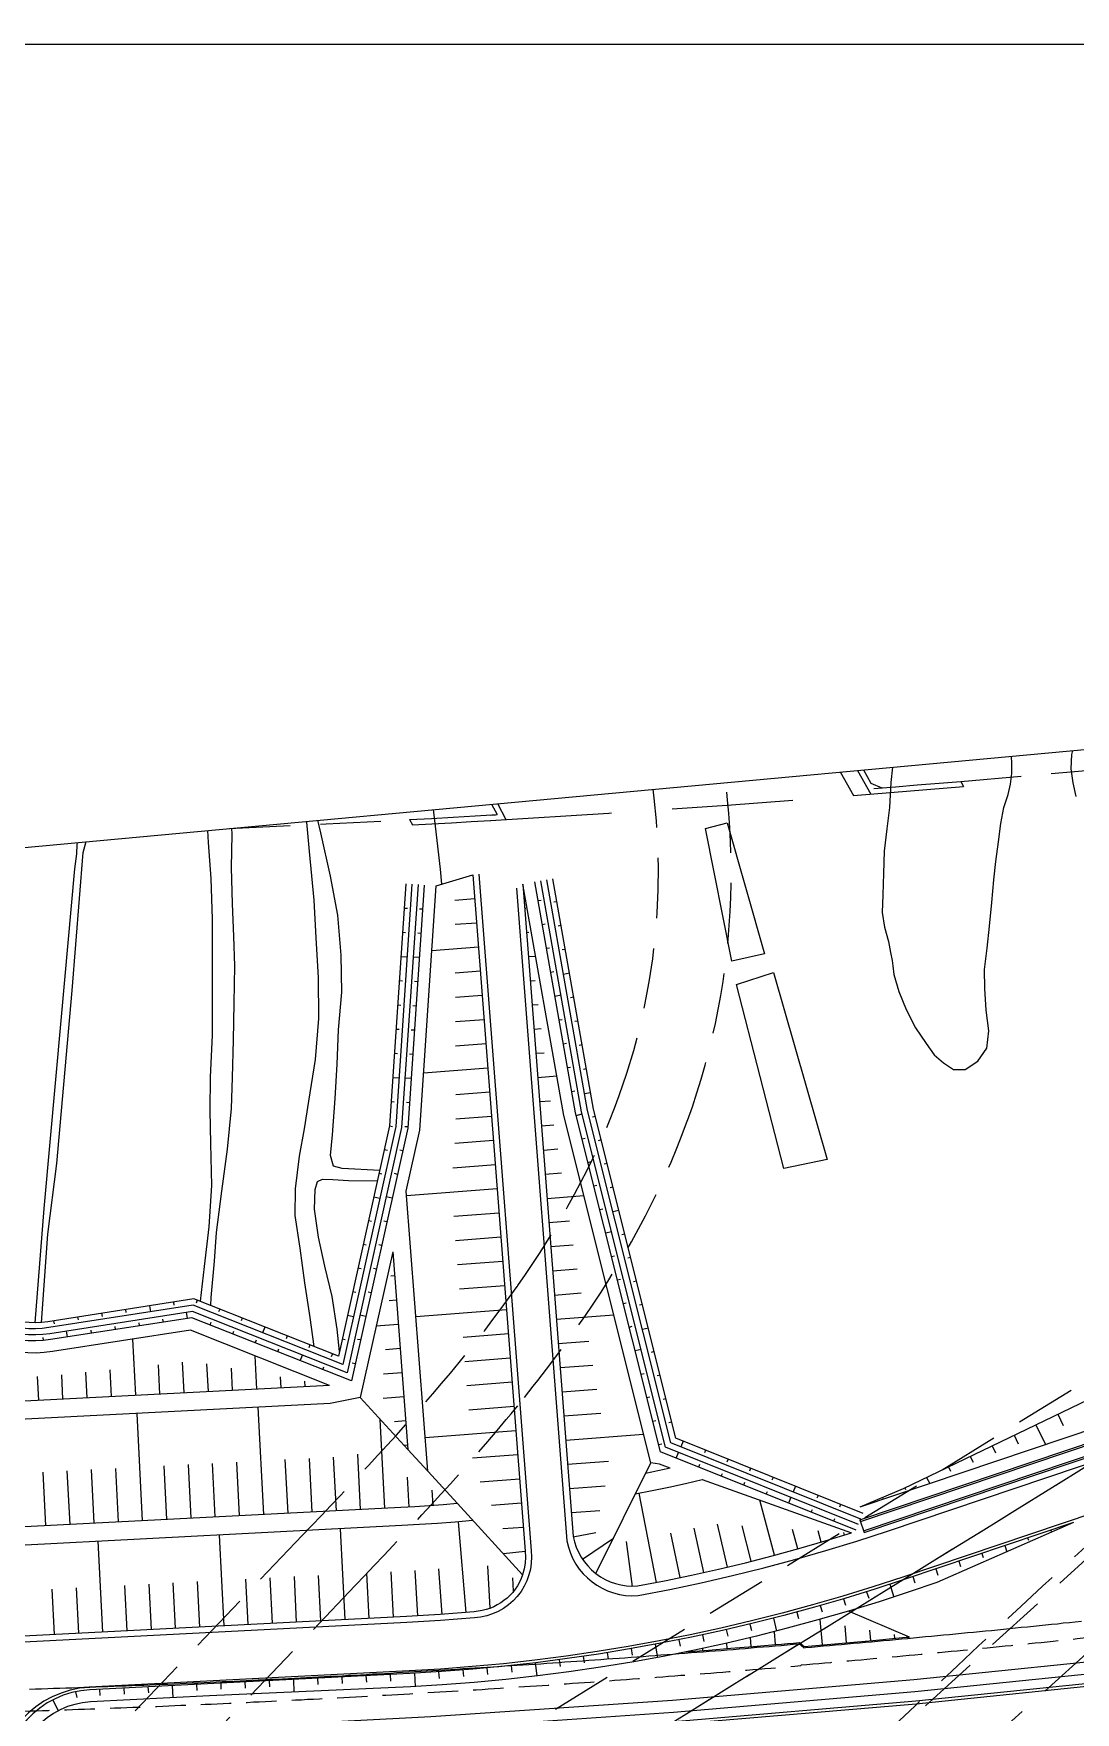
# Model space of a CAD drawing. Header units: millimetres. Extents: x 9574 to 10370, y 1103 to 1809.
# Drawn here: x 10029.6 to 10115.5, y 1481.5 to 1620 of the extents above; entities that cross this region are included whole.
import ezdxf
from ezdxf.xclip import XClip

# ---------------------------------------------------------------- set-up
doc = ezdxf.new("R2010")
doc.units = ezdxf.units.MM
doc.header["$LTSCALE"] = 10
doc.header["$MEASUREMENT"] = 0
doc.header["$XCLIPFRAME"] = 2
for name, pattern in [('DASHED', [0.75, 0.5, -0.25]), ('DASHEDX2', [1.5, 1, -0.5]), ('HIDDEN', [0.375, 0.25, -0.125])]:
    doc.linetypes.add(name, pattern=pattern)
for name, color, linetype in [('TN-CABL', 4, 'Continuous'), ('TZ-BASE', 253, 'Continuous'), ('TZ-CABL', 4, 'Continuous')]:
    doc.layers.add(name, color=color, linetype=linetype)
doc.layers.add('TX-PAPR', color=2, linetype='Continuous', plot=False)
doc.linetypes.add('ZIGZAG', pattern='A,0.0001,-0.2,[131,ltypeshp.shx,S=0.2,R=0,X=-0.2,Y=0],-0.4,[131,ltypeshp.shx,S=0.2,R=180,X=0.2,Y=0],-0.2', length=0.8001)

# ---------------------------------------------------------------- blocks, each defined once
blk = doc.blocks.new('jd-fgjfjfjfjazdf2gs')
at = {"layer": 'TZ-BASE', "linetype": 'DASHEDX2'}
for p, q in [((436.68, 59.63), (452.2, 31.76)), ((435.25, 59.53), (450.77, 31.65)), ((437.82, 58.51), (452.21, 32.66)), ((406.68, 57.32), (421.38, 30.08)), ((420.68, 32.33), (422.11, 29.67)), ((452.21, 32.66), (453.12, 32.29)), ((459.62, 32.82), (459.86, 32.39)), ((420.74, 31.26), (421.38, 30.08)), ((414.16, 29.67), (414.4, 29.23))]:
    blk.add_line(p, q, dxfattribs=at)
at = {"layer": 'TZ-BASE', "ltscale": 10}
for p, q in [((416.36, 24.2), (419.39, 25.12)), ((415, 4.05), (416.36, 24.2)), ((413.73, 22.37), (413.98, 22.35)), ((415.22, 22.27), (414.97, 22.28)), ((419.55, 23.13), (417.91, 23)), ((423.66, 22.35), (423.76, 22.36)), ((424.76, 22.99), (425.01, 23.03)), ((426.3, 22.89), (426.06, 22.85)), ((419.7, 21.13), (417.92, 21)), ((425.11, 21.02), (425.36, 21.07)), ((426.65, 20.92), (426.41, 20.88)), ((413.59, 20.37), (413.84, 20.36)), ((415.09, 20.27), (414.84, 20.29)), ((423.82, 20.36), (424.01, 20.37)), ((413.46, 18.38), (413.96, 18.34)), ((414.96, 18.28), (414.46, 18.31)), ((419.86, 19.14), (416, 18.84)), ((423.97, 18.36), (424.56, 18.41)), ((425.46, 19.05), (425.71, 19.1)), ((427, 18.96), (426.75, 18.91)), ((420.01, 17.15), (417.93, 16.99)), ((425.81, 17.08), (426.05, 17.13)), ((427.35, 16.99), (426.86, 16.9)), ((413.32, 16.38), (413.57, 16.37)), ((414.82, 16.28), (414.57, 16.3)), ((424.12, 16.37), (424.52, 16.4)), ((413.19, 14.39), (413.44, 14.37)), ((414.69, 14.29), (414.44, 14.3)), ((420.16, 15.15), (417.94, 14.98)), ((424.28, 14.38), (424.77, 14.41)), ((426.16, 15.11), (426.65, 15.2)), ((427.7, 15.02), (427.45, 14.97)), ((420.32, 13.16), (417.95, 12.98)), ((426.51, 13.14), (426.75, 13.19)), ((428.05, 13.05), (427.8, 13)), ((413.06, 12.39), (413.31, 12.37)), ((414.55, 12.29), (414.3, 12.31)), ((420.47, 11.16), (417.96, 10.97)), ((424.43, 12.38), (425.02, 12.43)), ((426.85, 11.17), (427.1, 11.22)), ((412.92, 10.4), (413.17, 10.38)), ((414.42, 10.29), (414.17, 10.31)), ((424.58, 10.39), (425.27, 10.44)), ((428.39, 11.08), (428.15, 11.03)), ((412.79, 8.4), (413.29, 8.37)), ((414.28, 8.3), (413.79, 8.33)), ((420.62, 9.17), (415.32, 8.76)), ((424.74, 8.39), (426.31, 8.52)), ((427.2, 9.21), (427.45, 9.25)), ((428.74, 9.11), (428.5, 9.06)), ((420.78, 7.18), (417.98, 6.96)), ((427.55, 7.24), (427.8, 7.28)), ((429.09, 7.14), (428.6, 7.05)), ((412.65, 6.4), (412.9, 6.39)), ((414.15, 6.3), (413.9, 6.32)), ((424.89, 6.4), (425.78, 6.47)), ((412.52, 4.41), (412.76, 4.35)), ((414.02, 4.31), (413.77, 4.33)), ((420.93, 5.18), (417.99, 4.95)), ((425.05, 4.41), (426.05, 4.48)), ((427.91, 5.27), (428.4, 5.39)), ((429.48, 5.18), (429.24, 5.12)), ((413.88, -0.97), (415, 4.05)), ((421.09, 3.19), (417.89, 2.94)), ((428.4, 3.33), (428.64, 3.39)), ((429.97, 3.24), (429.73, 3.18)), ((412.08, 2.46), (412.33, 2.4)), ((413.6, 2.35), (413.35, 2.41)), ((425.2, 2.41), (426.38, 2.5)), ((428.89, 1.39), (429.13, 1.45)), ((411.65, 0.5), (411.89, 0.45)), ((413.16, 0.4), (412.92, 0.46)), ((421.24, 1.19), (417.74, 0.92)), ((425.35, 0.42), (426.7, 0.52)), ((430.45, 1.3), (430.21, 1.24)), ((415.67, -24.09), (413.88, -0.97)), ((421.39, -0.8), (413.92, -1.38)), ((425.51, -1.58), (428.54, -1.34)), ((429.37, -0.55), (429.61, -0.49)), ((430.94, -0.64), (430.7, -0.7)), ((411.22, -1.45), (411.7, -1.56)), ((412.73, -1.55), (412.24, -1.44)), ((429.86, -2.49), (430.1, -2.43)), ((431.43, -2.58), (430.94, -2.7)), ((410.78, -3.4), (411.03, -3.45)), ((412.29, -3.5), (412.05, -3.45)), ((421.55, -2.79), (417.81, -3.08)), ((425.66, -3.57), (427.35, -3.44)), ((410.35, -5.35), (410.59, -5.41)), ((411.86, -5.46), (411.62, -5.4)), ((421.7, -4.79), (417.96, -5.08)), ((425.81, -5.56), (427.67, -5.42)), ((430.34, -4.43), (430.83, -4.31)), ((431.91, -4.52), (431.67, -4.58)), ((412.77, -5.99), (410.09, -18.01)), ((412.77, -5.99), (414.02, -22.3)), ((421.85, -6.78), (418.12, -7.07)), ((430.83, -6.37), (431.07, -6.31)), ((432.4, -6.46), (432.16, -6.52)), ((409.91, -7.3), (410.16, -7.36)), ((411.43, -7.41), (411.18, -7.35)), ((412.92, -7.98), (412.62, -8)), ((425.97, -7.56), (427.99, -7.4)), ((431.31, -8.31), (431.56, -8.25)), ((409.48, -9.26), (409.72, -9.31)), ((410.99, -9.36), (410.75, -9.31)), ((422.01, -8.78), (418.27, -9.07)), ((426.12, -9.55), (428.32, -9.38)), ((432.88, -8.4), (432.64, -8.46)), ((388.76, -11.06), (388.8, -11.31)), ((390.74, -10.75), (390.77, -11)), ((392.71, -10.44), (392.79, -10.94)), ((394.69, -10.14), (394.73, -10.38)), ((395.84, -11.47), (395.76, -10.98)), ((396.65, -9.98), (396.55, -10.21)), ((398.51, -10.72), (398.41, -10.95)), ((413.07, -9.97), (412.47, -10.02)), ((422.16, -10.77), (414.68, -11.35)), ((431.8, -10.25), (432.04, -10.19)), ((433.37, -10.34), (433.13, -10.4)), ((384.81, -11.67), (384.85, -11.92)), ((386.78, -11.37), (386.82, -11.61)), ((387.93, -12.71), (387.89, -12.46)), ((389.91, -12.4), (389.87, -12.15)), ((391.88, -12.09), (391.85, -11.84)), ((393.86, -11.78), (393.82, -11.53)), ((397.72, -12.02), (397.81, -11.79)), ((400.36, -11.46), (400.27, -11.69)), ((402.22, -12.19), (402.04, -12.66)), ((409.04, -11.21), (409.53, -11.32)), ((410.56, -11.31), (410.07, -11.2)), ((413.23, -11.97), (411.4, -12.11)), ((426.28, -11.55), (431, -11.18)), ((432.29, -12.19), (432.53, -12.13)), ((433.86, -12.28), (433.37, -12.4)), ((383.98, -13.3), (383.95, -13.05)), ((385.96, -13.01), (385.88, -12.52)), ((391.58, -17.82), (391.34, -13.19)), ((399.58, -12.76), (399.67, -12.52)), ((401.44, -13.49), (401.53, -13.26)), ((404.08, -12.93), (403.99, -13.16)), ((405.94, -13.67), (405.85, -13.9)), ((408.61, -13.16), (408.85, -13.22)), ((410.12, -13.26), (409.88, -13.21)), ((422.32, -12.76), (418.58, -13.05)), ((426.43, -13.54), (428.96, -13.35)), ((395.57, -17.62), (395.44, -15.09)), ((397.57, -17.51), (397.45, -15.23)), ((401.56, -17.31), (401.42, -14.57)), ((403.29, -14.23), (403.39, -14)), ((405.15, -14.97), (405.34, -14.51)), ((407.8, -14.41), (407.71, -14.64)), ((409.69, -15.22), (409.44, -15.16)), ((413.38, -13.96), (412.17, -14.06)), ((422.47, -14.76), (418.73, -15.05)), ((432.77, -14.13), (433.26, -14.01)), ((434.34, -14.22), (434.1, -14.28)), ((383.59, -18.23), (383.49, -16.28)), ((385.58, -18.13), (385.48, -16.12)), ((387.58, -18.03), (387.47, -15.92)), ((389.58, -17.92), (389.46, -15.71)), ((393.57, -17.72), (393.45, -15.3)), ((399.57, -17.41), (399.47, -15.58)), ((403.56, -17.21), (403.51, -16.29)), ((407.01, -15.71), (407.1, -15.48)), ((413.54, -15.96), (412.02, -16.07)), ((426.58, -15.54), (429.29, -15.33)), ((433.26, -16.07), (433.5, -16.01)), ((434.83, -16.16), (434.58, -16.22)), ((405.56, -17.1), (405.53, -16.65)), ((413.69, -17.95), (411.98, -18.08)), ((422.62, -16.75), (418.88, -17.04)), ((426.74, -17.53), (429.61, -17.31)), ((433.74, -18.01), (433.99, -17.95)), ((392.15, -28.17), (391.7, -19.32)), ((402.14, -27.66), (401.68, -18.8)), ((422.78, -18.75), (419.04, -19.04)), ((426.89, -19.52), (429.93, -19.29)), ((435.31, -18.1), (435.07, -18.16)), ((467.62, -19.38), (468.07, -20.31)), ((412.13, -27.14), (411.75, -19.82)), ((413.84, -19.94), (412.92, -20.02)), ((422.93, -20.74), (415.45, -21.32)), ((434.23, -19.95), (434.47, -19.89)), ((435.8, -20.04), (435.56, -20.1)), ((465.82, -20.25), (466.61, -21.89)), ((414, -21.94), (413.71, -21.96)), ((427.05, -21.52), (433.47, -21.02)), ((434.72, -21.89), (434.96, -21.83)), ((436.72, -21.61), (436.53, -22.07)), ((462.22, -21.99), (462.5, -22.58)), ((464.02, -21.12), (464.36, -21.83)), ((396.15, -27.96), (395.92, -23.54)), ((398.14, -27.86), (397.92, -23.44)), ((400.14, -27.76), (399.91, -23.33)), ((404.14, -27.55), (403.91, -23.13)), ((406.13, -27.45), (405.91, -23.03)), ((408.13, -27.35), (407.9, -22.92)), ((410.13, -27.25), (409.89, -22.67)), ((423.09, -22.74), (419.35, -23.02)), ((427.2, -23.51), (430.58, -23.25)), ((436.16, -23), (436.34, -22.53)), ((438.01, -23.74), (438.11, -23.51)), ((438.57, -22.35), (438.48, -22.58)), ((440.43, -23.1), (440.34, -23.33)), ((460.41, -22.86), (460.65, -23.34)), ((384.16, -28.58), (383.94, -24.15)), ((386.16, -28.48), (385.93, -24.05)), ((388.16, -28.37), (387.93, -23.95)), ((390.15, -28.27), (389.93, -23.85)), ((394.15, -28.07), (393.92, -23.64)), ((414.12, -27.04), (413.98, -24.57)), ((423.24, -24.73), (419.98, -24.98)), ((439.87, -24.49), (439.96, -24.26)), ((442.28, -23.84), (442.19, -24.07)), ((444.14, -24.59), (444.05, -24.82)), ((456.81, -24.59), (457.06, -25.1)), ((458.61, -23.73), (458.79, -24.09)), ((416.12, -26.91), (416.03, -25.65)), ((427.35, -25.51), (430.29, -25.28)), ((434.53, -33.25), (433.1, -25.89)), ((441.73, -25.23), (441.82, -25)), ((443.58, -25.98), (443.68, -25.75)), ((445.44, -26.72), (445.62, -26.26)), ((446, -25.33), (445.81, -25.79)), ((447.85, -26.08), (447.76, -26.31)), ((453.17, -26.25), (453.2, -26.32)), ((455.01, -25.46), (455.08, -25.6)), ((423.49, -32.62), (418.11, -26.76)), ((423.39, -26.72), (420.91, -26.91)), ((427.51, -27.5), (429.85, -27.32)), ((444.27, -31.01), (443.06, -26.47)), ((447.29, -27.47), (447.39, -27.24)), ((449.71, -26.82), (449.62, -27.05)), ((408.85, -36.32), (408.46, -28.83)), ((418.83, -35.73), (418.19, -28.26)), ((423.55, -28.72), (421.85, -28.85)), ((438.44, -32.44), (437.63, -28.78)), ((440.39, -31.99), (439.55, -28.45)), ((442.34, -31.51), (441.6, -28.6)), ((446.2, -30.48), (445.75, -28.88)), ((448.12, -29.93), (447.85, -29.01)), ((449.15, -28.21), (449.24, -27.98)), ((467.04, -28.95), (467.07, -29.03)), ((388.87, -37.35), (388.49, -29.86)), ((398.86, -36.84), (398.48, -29.35)), ((427.66, -29.49), (429.53, -29.13)), ((428.42, -31.33), (430.97, -29.62)), ((432.56, -33.6), (432.05, -29.89)), ((436.49, -32.86), (435.72, -29.19)), ((450.04, -29.35), (449.97, -29.13)), ((463.25, -30.22), (463.42, -30.73)), ((465.14, -29.59), (465.2, -29.76)), ((423.7, -30.71), (421.91, -30.9)), ((459.46, -31.5), (459.6, -31.93)), ((461.35, -30.86), (461.47, -31.2)), ((396.86, -36.94), (396.67, -33.19)), ((400.86, -36.73), (400.67, -32.99)), ((402.86, -36.63), (402.66, -32.89)), ((404.85, -36.53), (404.66, -32.78)), ((406.85, -36.43), (406.66, -32.68)), ((410.84, -36.22), (410.65, -32.48)), ((412.84, -36.12), (412.65, -32.37)), ((414.84, -36.01), (414.62, -32.27)), ((416.84, -35.89), (416.57, -32.14)), ((420.81, -35.39), (420.63, -31.88)), ((422.74, -33.98), (422.69, -32.88)), ((455.67, -32.78), (455.84, -33.3)), ((457.56, -32.14), (457.73, -32.65)), ((384.88, -37.55), (384.69, -33.81)), ((386.88, -37.45), (386.68, -33.71)), ((390.87, -37.25), (390.68, -33.5)), ((392.87, -37.14), (392.68, -33.4)), ((394.87, -37.04), (394.67, -33.3)), ((449.95, -34.6), (450.11, -35.13)), ((451.86, -34.02), (452.03, -34.55)), ((453.77, -33.41), (454.11, -34.46)), ((446.1, -35.7), (446.25, -36.23)), ((448.03, -35.16), (448.18, -35.69)), ((455.39, -37.76), (450.36, -35.63)), ((440.28, -37.15), (440.4, -37.68)), ((442.23, -36.69), (442.36, -37.22)), ((444.17, -36.21), (444.44, -37.27)), ((444.34, -38.39), (444.25, -37.32)), ((448.21, -38.41), (448.03, -36.31)), ((450.21, -38.23), (450.08, -36.85)), ((452.2, -38.05), (452.12, -37.2)), ((432.44, -38.72), (432.53, -39.26)), ((434.41, -38.37), (434.61, -39.45)), ((436.37, -37.98), (436.48, -38.52)), ((438.33, -37.58), (438.44, -38.12)), ((438.36, -38.87), (438.35, -38.7)), ((440.36, -38.72), (440.32, -38.27)), ((442.35, -38.55), (442.29, -37.81)), ((454.19, -37.87), (454.16, -37.55)), ((422.54, -40.11), (422.6, -40.65)), ((424.52, -39.88), (424.66, -40.97)), ((426.51, -39.63), (426.58, -40.18)), ((428.49, -39.35), (428.57, -39.9)), ((430.47, -39.05), (430.55, -39.59)), ((400.58, -41.46), (400.61, -41.97)), ((402.58, -41.36), (402.61, -41.88)), ((404.58, -41.26), (404.63, -42.3)), ((406.57, -41.16), (406.6, -41.68)), ((408.57, -41.05), (408.6, -41.59)), ((410.57, -40.95), (410.6, -41.49)), ((412.57, -40.85), (412.59, -41.39)), ((414.56, -40.75), (414.62, -41.84)), ((416.56, -40.63), (416.6, -41.17)), ((418.56, -40.48), (418.6, -41.03)), ((420.55, -40.31), (420.6, -40.85)), ((386.61, -42.28), (386.72, -42.76)), ((388.6, -42.08), (388.62, -42.58)), ((390.6, -41.98), (390.62, -42.48)), ((392.59, -41.87), (392.62, -42.37)), ((394.59, -41.77), (394.64, -42.77)), ((396.59, -41.67), (396.61, -42.17)), ((398.59, -41.57), (398.61, -42.07)), ((384.73, -42.95), (385.19, -43.84))]:
    blk.add_line(p, q, dxfattribs=at)
at = {"layer": 'TZ-BASE', "linetype": 'DASHED'}
for p, q in [((526.13, 18.1), (425.17, -44.37)), ((486.89, -13.24), (425.57, -51.17)), ((484.46, -14.74), (392.15, -71.86)), ((488.11, -14.8), (429.56, -68.2)), ((492.6, -18.84), (416.81, -86.88)), ((405.33, -29.37), (336.06, -102.12)), ((409.68, -33.51), (364.23, -81.24))]:
    blk.add_line(p, q, dxfattribs=at)
at = {"layer": 'TZ-BASE'}
for p, q in [((451.3, -28.1), (451.65, -29.14)), ((446.67, -38.64), (446.29, -38.32)), ((446.44, -40.12), (446.49, -40.06))]:
    blk.add_line(p, q, dxfattribs=at)
at = {"layer": 'TZ-BASE', "linetype": 'Continuous'}
for points in [[(419.89, 25.16), (424.2, -30.64, -0.428813), (419.52, -36.17, -0.009464), (413.93, -36.56), (382.35, -38.19, -0.111427), (373.68, -36.69), (330.66, -18.88, -0.237959), (308.32, 7.06), (287.87, 89.28)], [(422.99, 24.02), (427.14, -29.83, 0.383448), (433.01, -34.34, 0.035932), (453.57, -29.02), (582.37, 14.35, -0.045533), (621.62, 23.7), (678.18, 31.83, 0.728803), (678.66, 34.65), (677.64, 35.09), (678.52, 36.93), (679.19, 36.67)], [(681.71, 28.3), (622.19, 19.74, 0.045533), (583.64, 10.56), (454.85, -32.81, -0.068491), (414.13, -40.56), (387.75, -41.91, 0.418867), (380.17, -50.44), (386.98, -151.59, 0.34117), (391.03, -156.17)]]:
    blk.add_lwpolyline(points, format="xyb", dxfattribs=at)
at = {"layer": 'TZ-BASE', "ltscale": 10}
for points in [[(423.49, -32.62, -0.306005), (419.48, -35.67, -0.009477), (413.9, -36.06), (382.33, -37.69, -0.111427), (373.87, -36.23), (330.85, -18.41, -0.237959), (308.8, 7.18), (288.41, 89.2)], [(419.39, -28.15, -0.01051), (413.52, -28.57), (381.94, -30.2, -0.111427), (376.74, -29.3), (333.72, -11.48, -0.237959), (316.08, 8.99), (304.89, 53.98), (297.41, 75.82), (290.68, 88.87)], [(415.36, 24.26), (414.01, 4.2), (409.37, -16.64), (396.2, -11.42), (384.56, -13.23, -0.137726), (379.73, -12.65), (370.78, -8.94), (352.22, -1.29), (336.39, 2.79), (331.75, 3.96), (327.24, 6.52), (324.2, 11.69), (320.49, 19.88), (313.56, 38.77), (304.85, 57.2), (298.33, 76.21), (291.9, 88.69)], [(414.86, 24.3), (413.51, 4.27), (409.01, -15.96), (396.26, -10.9), (384.49, -12.74, -0.137726), (379.92, -12.19), (370.97, -8.48), (352.38, -0.81), (336.51, 3.27), (331.94, 4.43), (327.6, 6.89), (324.64, 11.92), (320.95, 20.07), (314.02, 38.96), (305.31, 57.39), (298.8, 76.41), (292.51, 88.6)], [(414.36, 24.33), (413.02, 4.34), (408.65, -15.28), (396.32, -10.39), (384.41, -12.24, -0.137726), (380.11, -11.73), (371.16, -8.02), (352.54, -0.34), (336.64, 3.76), (332.13, 4.9), (327.97, 7.26), (325.09, 12.15), (321.41, 20.26), (314.48, 39.16), (305.77, 57.58), (299.26, 76.6), (293.12, 88.51)], [(413.86, 24.36), (412.52, 4.41), (408.29, -14.6), (396.38, -9.87), (384.33, -11.75, -0.137726), (380.31, -11.27), (371.35, -7.55), (352.7, 0.14), (336.76, 4.24), (332.31, 5.36), (328.33, 7.63), (325.53, 12.38), (321.87, 20.44), (314.94, 39.35), (306.24, 57.77), (299.72, 76.8), (293.73, 88.42)], [(418.11, -26.76, -0.008451), (413.44, -27.08), (381.87, -28.7, -0.111427), (377.31, -27.91), (334.29, -10.1, -0.237959), (317.54, 9.35), (307.74, 48.73)], [(419.39, 25.12), (423.7, -30.69, -0.109408), (423.49, -32.62, -0.109408)], [(423.51, 24.35), (427.66, -29.47, 0.18383), (429.53, -32.52, 0.18383)], [(418.11, -26.76), (415.67, -24.09), (414.02, -22.3), (410.09, -18.01), (407.61, -18.5), (381.41, -19.84, -0.111427), (380.7, -19.72), (337.68, -1.91, -0.099261), (331.27, 2.39, -0.099261)], [(407.55, -17), (381.33, -18.35, -0.111427), (381.28, -18.34), (338.26, -0.52, -0.080687), (333.31, 2.53)], [(407.55, -17), (396.09, -12.45), (384.72, -14.22, -0.137726), (379.35, -13.58), (370.4, -9.86), (351.91, -2.24), (336.14, 1.82), (333.31, 2.53)], [(432.78, -25.95, 0.010094), (438.31, -24.77), (450.62, -29.17)], [(435.67, -23.83, -0.003785), (433.62, -24.26, -0.003785)], [(468.93, -28.31), (455.03, -32.99, -0.068491), (414.18, -40.77), (387.79, -42.12, 0.418867), (380.69, -50.11), (387.5, -151.26, 0.34117), (391.14, -155.38)], [(468.93, -28.31), (457.64, -33.27), (455.38, -34.03, -0.068491), (414.24, -41.86), (397.67, -42.61), (387.84, -43.12, 0.418867), (381.69, -50.05), (382.16, -56.99), (387.17, -65.05), (389.39, -67.7), (391.97, -105.96), (389.94, -124.99), (387.89, -145.18), (388.29, -151.21, 0.314205), (391.14, -155.38)], [(432.96, -33.55), (432.96, -33.55, 0.03086), (450.62, -29.17)], [(429.53, -32.52, 0.18383), (432.96, -33.55)], [(436.99, -38.98, 0.001548), (444.34, -38.39, 0.000417), (446.32, -38.22), (446.7, -38.54, 0.001593), (454.27, -37.86, 0.000234), (455.39, -37.76)]]:
    blk.add_lwpolyline(points, format="xyb", dxfattribs=at)
at = {"layer": 'TZ-BASE', "elevation": 58, "flags": 128}
blk.add_lwpolyline([(469.53, 37.29), (469.07, 36.23), (468.77, 35.03), (468.7, 33.85), (468.88, 32.7), (469.11, 31.58)], dxfattribs=at)
at = {"layer": 'TZ-BASE', "ltscale": 10}
for points in [[(429.53, -32.52), (434.06, -23.38), (426.89, 5.26), (423.51, 24.35)], [(451.01, -28.96), (434.86, -22.48), (427.86, 5.47), (424.49, 24.52)], [(451.19, -28.49), (435.28, -22.11), (428.35, 5.57), (424.98, 24.61)], [(451.38, -28.03), (435.71, -21.74), (428.84, 5.68), (425.48, 24.7)], [(451.57, -27.57), (436.13, -21.37), (429.33, 5.78), (425.97, 24.78)], [(451.33, -27.03), (524.42, -2.42)], [(451.33, -27.03), (454.91, -25.51), (473.07, -16.76), (491.95, -10.17), (511.49, -5.51), (524.42, -2.42)], [(435.67, -23.83), (434.78, -23.51), (434.06, -23.38)]]:
    blk.add_lwpolyline(points, dxfattribs=at)
at = {"layer": 'TZ-BASE', "linetype": 'DASHED', "flags": 128}
for points in [[(423.09, -8.77, 0.013121), (425.51, -5.11, 0.015497), (427.77, -1.24, 0.017565), (429.77, 2.77, 0.019977), (431.45, 6.9, 0.019977)], [(423.63, -18.01, 0.004677), (425.1, -16.14, 0.011364), (427.94, -12.3, 0.013431), (430.6, -8.29, 0.015497), (433.05, -4.1, 0.017558), (435.23, 0.28, 0.019968), (437.09, 4.86, 0.019968)], [(405.33, -29.37, 0.000689), (408.46, -26.08, 0.003099), (411.56, -22.77, 0.005165), (414.59, -19.41, 0.007232), (417.53, -15.99, 0.009298), (420.36, -12.47, 0.011364), (423.03, -8.85, 0.000619), (423.15, -8.68, 0.015497)], [(447.14, -51.68, -0.000289), (454.11, -45.08, -0.001302), (461.1, -38.49, -0.00217), (468.13, -31.95, -0.003038), (475.24, -25.48, -0.003905), (482.44, -19.11, -0.002097), (485.64, -16.35, -0.005641)], [(409.68, -33.51, 0.000689), (412.82, -30.2, 0.0031), (415.97, -26.84, 0.005165), (419.08, -23.39, 0.007232), (422.14, -19.83, 0.004843), (423.7, -17.92, 0.011364)]]:
    blk.add_lwpolyline(points, format="xyb", dxfattribs=at)
at = {"layer": 'TZ-BASE'}
for points in [[(216.33, -41.44), (236.23, -43.41), (256.17, -45.04), (276.12, -46.34), (296.1, -47.31), (316.09, -47.94), (336.09, -48.24), (356.09, -48.21), (376.08, -47.84), (396.07, -47.14), (416.04, -46.1), (436, -44.73), (455.92, -43.03), (475.82, -40.99)], [(451.3, -28.1), (524.73, -3.37)], [(451.35, -28.24), (524.78, -3.51)], [(451.6, -29), (525.04, -4.27)], [(451.65, -29.14), (525.09, -4.41)], [(446.67, -38.64), (446.82, -38.63), (447.31, -38.59), (447.81, -38.54), (448.3, -38.5), (448.8, -38.46), (449.29, -38.41), (449.79, -38.37), (450.28, -38.32), (450.78, -38.28), (451.27, -38.24), (451.76, -38.19), (452.26, -38.15), (452.75, -38.1), (453.25, -38.06), (453.74, -38.01), (454.24, -37.97), (454.73, -37.92), (455.23, -37.87), (455.72, -37.83), (456.22, -37.78), (456.71, -37.73), (457.21, -37.69), (457.7, -37.64), (458.2, -37.59), (458.69, -37.55), (459.19, -37.5), (459.68, -37.45), (460.17, -37.4), (460.67, -37.35), (461.16, -37.31), (461.66, -37.26), (462.15, -37.21), (462.65, -37.16), (463.14, -37.11), (463.64, -37.06), (464.13, -37.01), (464.62, -36.96), (465.12, -36.91), (465.61, -36.86), (466.11, -36.81), (466.6, -36.76), (467.1, -36.71), (467.59, -36.66), (468.08, -36.6), (468.58, -36.55), (469.07, -36.5), (469.57, -36.45)], [(382.83, -42.06), (383.32, -42.04), (383.82, -42.03), (384.32, -42.01), (384.81, -41.99), (385.31, -41.98), (385.8, -41.96), (386.3, -41.94), (386.8, -41.92), (387.29, -41.91), (387.79, -41.89), (388.29, -41.87), (388.78, -41.85), (389.28, -41.83), (389.78, -41.82), (390.27, -41.8), (390.77, -41.78), (391.27, -41.76), (391.76, -41.74), (392.26, -41.72), (392.75, -41.7), (393.25, -41.68), (393.75, -41.66), (394.24, -41.64), (394.74, -41.62), (395.24, -41.6), (395.73, -41.57), (396.23, -41.55), (396.72, -41.53), (397.22, -41.51), (397.72, -41.49), (398.21, -41.46), (398.71, -41.44), (399.21, -41.42), (399.7, -41.4), (400.2, -41.37), (400.69, -41.35), (401.19, -41.33), (401.69, -41.3), (402.18, -41.28), (402.68, -41.25), (403.17, -41.23), (403.67, -41.21), (404.17, -41.18), (404.66, -41.16), (405.16, -41.13), (405.66, -41.11), (406.15, -41.08), (406.65, -41.05), (407.14, -41.03), (407.64, -41), (408.14, -40.98), (408.63, -40.95), (409.13, -40.92), (409.62, -40.9), (410.12, -40.87), (410.62, -40.84), (411.11, -40.81), (411.61, -40.79), (412.1, -40.76), (412.6, -40.73), (413.1, -40.7), (413.59, -40.67), (414.09, -40.64), (414.58, -40.61), (415.08, -40.58), (415.57, -40.55), (416.07, -40.53), (416.57, -40.5), (417.06, -40.47), (417.56, -40.43), (418.05, -40.4), (418.55, -40.37), (419.05, -40.34), (419.54, -40.31), (420.04, -40.28), (420.53, -40.25), (421.03, -40.22), (421.52, -40.18), (422.02, -40.15), (422.52, -40.12), (423.01, -40.09), (423.51, -40.05), (424, -40.02), (424.5, -39.99), (424.99, -39.96), (425.49, -39.92), (425.98, -39.89), (426.48, -39.85), (426.98, -39.82), (427.47, -39.78), (427.97, -39.75), (428.46, -39.72), (428.96, -39.68), (429.45, -39.64), (429.95, -39.61), (430.44, -39.57), (430.94, -39.54), (431.44, -39.5), (431.93, -39.47), (432.43, -39.43), (432.92, -39.39), (433.42, -39.36), (433.91, -39.32), (434.41, -39.28), (434.9, -39.24), (435.4, -39.21), (435.89, -39.17), (436.39, -39.13), (436.88, -39.09), (437.38, -39.05), (437.87, -39.01), (438.37, -38.97), (438.86, -38.94), (439.36, -38.9), (439.85, -38.86), (440.35, -38.82), (440.85, -38.78), (441.34, -38.74), (441.84, -38.7), (442.33, -38.65), (442.83, -38.61), (443.32, -38.57), (443.82, -38.53), (444.31, -38.49), (444.81, -38.45), (445.3, -38.41), (445.8, -38.36), (446.29, -38.32)]]:
    blk.add_lwpolyline(points, dxfattribs=at)
at = {"layer": 'TZ-BASE', "linetype": 'HIDDEN', "flags": 128}
for points in [[(446.49, -40.06), (446.94, -40.02), (447.43, -39.98), (447.93, -39.94), (448.42, -39.89), (448.92, -39.85), (449.41, -39.81), (449.91, -39.76), (450.4, -39.72), (450.9, -39.68), (451.4, -39.63), (451.89, -39.59), (452.39, -39.54), (452.88, -39.5), (453.38, -39.45), (453.87, -39.41), (454.37, -39.36), (454.86, -39.31), (455.36, -39.27), (455.85, -39.22), (456.35, -39.18), (456.84, -39.13), (457.34, -39.08), (457.83, -39.03), (458.33, -38.99), (458.82, -38.94), (459.32, -38.89), (459.82, -38.84), (460.31, -38.8), (460.81, -38.75), (461.3, -38.7), (461.8, -38.65), (462.29, -38.6), (462.79, -38.55), (463.28, -38.5), (463.78, -38.45), (464.27, -38.4), (464.77, -38.35), (465.26, -38.3), (465.76, -38.25), (466.25, -38.2), (466.75, -38.15), (467.24, -38.1), (467.73, -38.05), (468.23, -38), (468.72, -37.95), (469.22, -37.89), (469.71, -37.84), (470.21, -37.79), (470.7, -37.74), (471.2, -37.68), (471.69, -37.63), (472.19, -37.58), (472.68, -37.52), (473.18, -37.47), (473.67, -37.42), (474.17, -37.36), (474.66, -37.31), (475.15, -37.26), (475.65, -37.2), (476.14, -37.15), (476.64, -37.09), (477.13, -37.04), (477.63, -36.98), (478.12, -36.92), (478.62, -36.87), (479.11, -36.81), (479.6, -36.76), (480.1, -36.7), (480.59, -36.64), (481.09, -36.59), (481.58, -36.53), (482.07, -36.47), (482.57, -36.42), (483.06, -36.36), (483.56, -36.3), (484.05, -36.24), (484.55, -36.18), (485.04, -36.13), (485.53, -36.07), (486.03, -36.01), (486.52, -35.95), (487.02, -35.89), (487.51, -35.83), (488, -35.77), (488.5, -35.71), (488.99, -35.65), (489.48, -35.59), (489.98, -35.53), (490.47, -35.47), (490.97, -35.41), (491.46, -35.35), (491.95, -35.29), (492.45, -35.22), (492.94, -35.16), (493.43, -35.1), (493.93, -35.04), (494.42, -34.98), (494.91, -34.91), (495.41, -34.85), (495.9, -34.79), (496.39, -34.72), (496.89, -34.66), (497.38, -34.6), (497.87, -34.53), (498.37, -34.47), (498.86, -34.41), (499.35, -34.34), (499.85, -34.28), (500.34, -34.21), (500.83, -34.15), (501.33, -34.08), (501.82, -34.02), (502.31, -33.95), (502.81, -33.88), (503.3, -33.82), (503.79, -33.75)], [(366.97, -44.26), (366.97, -44.26), (367.47, -44.25), (367.96, -44.24), (368.46, -44.23), (368.96, -44.22), (369.46, -44.21), (369.95, -44.2), (370.45, -44.19), (370.95, -44.18), (371.45, -44.17), (371.94, -44.16), (372.44, -44.15), (372.94, -44.14), (373.44, -44.12), (373.93, -44.11), (374.43, -44.1), (374.93, -44.09), (375.42, -44.07), (375.92, -44.06), (376.42, -44.05), (376.92, -44.04), (377.41, -44.02), (377.91, -44.01), (378.41, -43.99), (378.91, -43.98), (379.4, -43.97), (379.9, -43.95), (380.4, -43.94), (380.89, -43.92), (381.39, -43.91), (381.89, -43.89), (382.39, -43.87), (382.88, -43.86), (383.38, -43.84), (383.88, -43.83), (384.38, -43.81), (384.87, -43.79), (385.37, -43.78), (385.87, -43.76), (386.36, -43.74), (386.86, -43.72), (387.36, -43.71), (387.86, -43.69), (388.35, -43.67), (388.85, -43.65), (389.35, -43.63), (389.84, -43.61), (390.34, -43.6), (390.84, -43.58), (391.34, -43.56), (391.83, -43.54), (392.33, -43.52), (392.83, -43.5), (393.32, -43.48), (393.82, -43.46), (394.32, -43.44), (394.81, -43.41), (395.31, -43.39), (395.81, -43.37), (396.31, -43.35), (396.8, -43.33), (397.3, -43.31), (397.8, -43.29), (398.29, -43.26), (398.79, -43.24), (399.29, -43.22), (399.78, -43.19), (400.28, -43.17), (400.78, -43.15), (401.28, -43.12), (401.77, -43.1), (402.27, -43.08), (402.77, -43.05), (403.26, -43.03), (403.76, -43), (404.26, -42.98), (404.75, -42.95), (405.25, -42.93), (405.75, -42.9), (406.24, -42.88), (406.74, -42.85), (407.24, -42.83), (407.73, -42.8), (408.23, -42.77), (408.73, -42.75), (409.22, -42.72), (409.72, -42.69), (410.22, -42.67), (410.72, -42.64), (411.21, -42.61), (411.71, -42.58), (412.21, -42.55), (412.7, -42.53), (413.2, -42.5), (413.7, -42.47), (414.19, -42.44), (414.69, -42.41), (415.19, -42.38), (415.68, -42.35), (416.18, -42.32), (416.67, -42.29), (417.17, -42.26), (417.67, -42.23), (418.16, -42.2), (418.66, -42.17), (419.16, -42.14), (419.65, -42.11), (420.15, -42.08), (420.65, -42.04), (421.14, -42.01), (421.64, -41.98), (422.14, -41.95), (422.63, -41.92), (423.13, -41.88), (423.63, -41.85), (424.12, -41.82), (424.62, -41.78), (425.11, -41.75), (425.61, -41.72), (426.11, -41.68), (426.6, -41.65), (427.1, -41.61), (427.6, -41.58), (428.09, -41.55), (428.59, -41.51), (429.09, -41.48), (429.58, -41.44), (430.08, -41.4), (430.57, -41.37), (431.07, -41.33), (431.57, -41.3), (432.06, -41.26), (432.56, -41.22), (433.05, -41.19), (433.55, -41.15), (434.05, -41.11), (434.54, -41.08), (435.04, -41.04), (435.53, -41), (436.03, -40.96), (436.53, -40.92), (437.02, -40.89), (437.52, -40.85), (438.01, -40.81), (438.51, -40.77), (439.01, -40.73), (439.5, -40.69), (440, -40.65), (440.49, -40.61), (440.99, -40.57), (441.49, -40.53), (441.98, -40.49), (442.48, -40.45), (442.97, -40.41), (443.47, -40.37), (443.97, -40.33), (444.46, -40.28), (444.96, -40.24), (445.45, -40.2), (445.95, -40.16), (446.44, -40.12)]]:
    blk.add_lwpolyline(points, dxfattribs=at)
at = {"layer": 'TZ-BASE'}
for points in [[(477.03, 91.87, 49.92), (468.66, 92.48, 49.8), (455.03, 93.25, 48.12), (449.22, 94.18, 47.52), (447.95, 94.49, 47.52), (446.99, 94.5, 47.52), (445.94, 94.36, 47.52), (444.72, 94.18, 47.49), (443.48, 94.01, 47.41), (441.78, 94.15, 47.13), (439.13, 94.08, 47.09), (437.97, 94.19, 46.92), (436.52, 94.39, 46.89), (436.44, 94.38, 46.89)], [(424.24, 92.58, 44.43), (425.48, 92.51, 44.47), (426.51, 92.5, 44.77), (427.71, 92.64, 45.01), (430.54, 93.04, 45.72), (432.94, 93.25, 45.82), (435.7, 93.43, 46.19), (436.66, 93.55, 46.47), (439.57, 93.32, 47.08), (441.29, 93.26, 47.14), (443.14, 93.54, 47.21), (445.26, 93.92, 47.26), (446.21, 93.99, 47.4), (447.63, 94.07, 47.49), (450.98, 93.52, 47.99), (452.77, 93, 48.1), (456.75, 92.36, 48.31), (461.51, 92.02, 48.39), (469.6, 91.51, 48.63)], [(471.61, 89.17, 49.43), (469.05, 89.18, 49.11), (466.76, 89.37, 48.85), (464.06, 89.63, 48.67), (461.39, 89.9, 48.59), (461.08, 89.94, 48.47), (459.06, 90.19, 48.33), (456.08, 90.62, 48.26), (454.66, 90.71, 48.26), (448.78, 91.8, 47.81), (447.16, 91.92, 47.54), (445.06, 91.87, 47.23), (442.88, 91.7, 46.91), (440.67, 91.49, 46.62), (438.52, 91.43, 46.36), (436.25, 91.53, 46.11), (434.04, 91.58, 45.84), (431.93, 91.53, 45.57), (429.82, 91.29, 45.32), (427.54, 90.92, 45.02), (425.7, 90.79, 44.73), (423.79, 90.85, 44.46), (422.17, 90.89, 44.17), (420.78, 90.72, 43.88), (419.61, 90.18, 43.57), (418.54, 89.33, 43.32), (417.77, 88.44, 43.28), (417.09, 87.61, 43.3), (416.49, 86.82, 43.51)], [(402.66, 54.41, 39.95), (402.35, 56.56, 39.97), (402.03, 59.51, 40.02), (401.82, 62.83, 40.02), (401.74, 65.23, 40.02), (401.75, 67.86, 40.02), (401.7, 70.53, 40.02), (401.54, 72.84, 40.02), (401.44, 75.55, 40.04), (401.32, 78.18, 40.06), (401.01, 80.55, 40.06), (400.69, 82.7, 40.06), (400.19, 84.62, 40.06), (399.7, 86.41, 40.07), (399.31, 87.77, 40.07), (399.04, 88.45, 40.02), (399.92, 89.46, 40.02), (400.66, 89.71, 40.07), (401.52, 89.8, 40.07), (402.27, 89.63, 40.08), (402.95, 88.65, 40.12), (403.54, 87.05, 40.11), (404.16, 84.93, 40.13), (404.76, 82.87, 40.14), (405.39, 80.81, 40.18), (406, 78.63, 40.21), (406.52, 76.86, 40.24), (407.13, 74.63, 40.23), (407.82, 72.31, 40.24), (408.46, 69.92, 40.24), (408.96, 67.43, 40.24), (409.59, 64.97, 40.24), (410.13, 63.18, 40.23), (410.55, 61.63, 40.24), (410.99, 59.53, 40.26), (411.41, 57.11, 40.23), (411.71, 54.76, 40.19), (411.75, 52.38, 40.27), (411.6, 50.62, 40.32), (411.49, 49.36, 40.33), (411.57, 48.39, 40.32), (412.05, 47.38, 40.35), (412.64, 46.7, 40.4), (413.02, 46.29, 40.4), (413.4, 45.68, 40.41), (413.97, 44.31, 40.41), (414.43, 42.67, 40.41), (414.87, 40.29, 40.4), (415.16, 37.88, 40.38), (415.48, 35.08, 40.38), (415.89, 32.36, 40.38), (416.27, 29.13, 40.38), (416.68, 25.59, 40.38), (416.81, 24.33, 40.38)], [(388.57, 87.33, 37.12), (388.65, 86.91, 37.12), (389.19, 83.84, 37.12), (389.65, 81.2, 37.05), (389.97, 78.42, 37.09), (390.11, 75.82, 37.09), (390.11, 72.73, 37.09), (390.18, 70.28, 37.08), (390.45, 67.7, 37.06), (390.98, 64.71, 37.07), (391.52, 61.7, 37.07), (391.98, 59.05, 37.08), (392.23, 56.87, 37.08), (393.66, 49.57, 37.08), (393.92, 47.79, 37.07), (394.38, 45.38, 37.04), (394.82, 43.57, 36.99), (395.22, 41.91, 37), (395.35, 40.46, 37.01), (395.08, 38.87, 37.01), (394.48, 37.71, 37.02), (393.38, 36.41, 37.03), (392, 35.12, 37.03), (390.19, 33.46, 37.03), (389.09, 32.4, 37.03), (387.96, 31.09, 37.03), (387.32, 29.83, 37.04), (386.91, 28.64, 37.04), (386.71, 27.59, 37.04), (386.69, 26.85, 37.04), (386.54, 25.6, 37.04), (385.43, 13.4, 37.04), (384.01, -2.42, 36.96), (383.26, -11.84, 36.97)], [(396.88, 88.55, 39.09), (397.57, 86.61, 39.09), (398.54, 84.75, 39.09), (399.5, 82.6, 39.09), (399.89, 80.38, 39.09), (400.01, 77.87, 39.09), (399.91, 75.18, 39.09), (399.6, 72.25, 39.09), (399.32, 69.12, 39.09), (399.57, 66.27, 39.08), (399.83, 63.18, 39.02), (400.05, 59.9, 39.02), (400.39, 57.2, 39.02), (400.72, 54.51, 39), (401.14, 51.91, 38.95), (401.9, 48.69, 38.97), (402.69, 45.32, 38.97), (403.44, 42.08, 38.97), (404.07, 39.21, 38.97), (404.78, 36.16, 39.05), (405.38, 32.42, 39.07), (405.66, 29.44, 39.09), (405.89, 27.03, 39.13), (406.27, 23.03, 39.15), (406.43, 19.91, 39.15), (406.62, 16.65, 39.11), (406.64, 13.25, 39.1), (406.39, 9.89, 39.11), (405.83, 6.44, 39.13), (405.46, 4.17, 39.13), (405.05, 1.9, 39.19), (404.74, -0.8, 39.21), (404.71, -2.98, 39.21), (405.12, -5.68, 39.21), (405.51, -8.55, 39.21), (405.93, -11.4, 39.21), (406.26, -13.8, 39.21)], [(382.67, 64.84, 37.52), (383.9, 69.53, 37.41), (384.12, 72.29, 37.41), (384.29, 74.77, 37.42), (384.54, 79.16, 37.42), (384.23, 84.38, 37.42), (384.11, 84.74, 37.42), (383.6, 86.6, 37.4)], [(397.76, -10.42, 38.96), (397.79, -9.76, 38.96), (398.07, -6.77, 38.96), (398.24, -4.4, 38.98), (398.67, -0.97, 38.99), (399.15, 2.47, 39), (399.49, 5.83, 39), (399.55, 8.39, 39), (399.65, 11.47, 39), (399.69, 14.53, 39), (399.74, 17.59, 39), (399.67, 20.01, 39), (399.56, 22.75, 39), (399.48, 25.7, 39), (399.52, 28.46, 39), (399.46, 30.75, 39), (399.23, 32.98, 39), (399.13, 35.23, 39), (399.08, 37.79, 39), (398.77, 39.95, 39), (398.39, 42.37, 39), (398.13, 43.34, 39.01), (397.94, 44.4, 39.02), (397.55, 46.04, 39.03), (396.57, 48.91, 39.03), (395.7, 51.35, 39.04), (395.28, 53.62, 39.13), (395.11, 55.93, 39.12), (394.8, 58.08, 39.09), (394.41, 60.6, 39.1), (394.16, 62.03, 39.11), (393.8, 66.11, 38.83)], [(411.7, 0.73, 40.37), (408.6, 0.89, 40.35), (407.9, 1.07, 40.35), (407.64, 1.96, 40.41), (407.81, 3.65, 40.38), (408.02, 6.65, 40.39), (408.19, 9.49, 40.35), (408.31, 12.32, 40.34), (408.57, 15.42, 40.34), (408.51, 18.49, 40.33), (408.26, 21.79, 40.32), (407.64, 25, 40.33), (406.84, 28.57, 40.33), (406.26, 31.1, 40.33), (405.38, 40.43, 40.35), (404.82, 42.8, 40.23), (404.15, 45.68, 40.12), (403.43, 48.83, 40.12), (402.93, 51, 40.15), (402.66, 54.41, 39.95)], [(385.07, 1.29, 37.84), (386.34, 15.58, 37.61), (387.25, 26.94, 37.5), (387.75, 28.74, 37.5), (388.75, 30.48, 37.5), (390.32, 32.45, 37.51), (391.77, 33.91, 37.52), (393.23, 35.19, 37.65), (395.39, 37.17, 37.7), (396.13, 37.91, 37.67), (396.72, 38.27, 37.71), (397.23, 38.02, 37.79), (397.43, 36.99, 37.82), (397.41, 34.58, 37.77), (397.35, 31.23, 37.72), (397.55, 27.77, 37.74), (397.77, 24.81, 37.76), (397.89, 21.44, 37.78), (397.87, 18.16, 37.82), (397.89, 15.09, 37.84), (397.89, 11.88, 37.9), (397.73, 8.42, 37.97), (397.7, 5.68, 38.06), (397.75, 2.96, 38.1), (397.83, -0.52, 38.14), (397.61, -3.93, 38.12), (397.21, -7.21, 38.07), (396.88, -10.07, 38.1)], [(440.37, 29.4, 52.29), (443.43, 18.6, 52.43), (440.73, 18, 52.1), (438.58, 28.94, 52.27), (440.37, 29.4, 52.29)], [(441.12, 16.07, 52.43), (444.18, 17.04, 52.46), (448.6, 1.62, 52.61), (445.04, 0.89, 52.2), (441.12, 16.07, 52.43)], [(383.81, -11.81, 37.75), (384.33, -4.52, 37.71), (385.07, 1.29, 37.84)], [(408.38, -14.21, 40.35), (408.2, -12.37, 40.37), (407.79, -9.67, 40.38), (407.17, -7.17, 40.44), (406.65, -4.77, 40.55), (406.33, -2.48, 40.56), (406.38, -0.84, 40.57), (406.57, -0.19, 40.58), (406.99, 0, 40.58), (407.83, -0.02, 40.57), (409.14, -0.11, 40.58), (411.51, -0.13, 40.55)]]:
    blk.add_polyline3d(points, dxfattribs=at)
for points in [[(440.27, 39.3, 51.43), (440.28, 37.79, 51.4), (440.3, 36.46, 51.4), (440.37, 35.48, 51.4), (440.49, 34.63, 51.46), (440.71, 33.99, 51.6), (441.09, 33.52, 51.72), (441.61, 33.73, 51.83), (442.36, 34.47, 51.83), (442.82, 35.47, 51.8), (443.08, 36.53, 51.66), (443.36, 37.71, 51.58), (443.64, 38.73, 51.58), (443.93, 39.57, 51.6), (444.24, 40.46, 51.63), (444.58, 41.24, 51.66), (444.91, 42.08, 51.77), (445.23, 43.15, 51.83), (445.55, 44.47, 51.83), (446.01, 45.84, 51.89), (446.46, 47.03, 51.92), (447.04, 48.28, 51.98), (447.64, 49.43, 51.98), (448.24, 50.49, 51.98), (448.65, 51.38, 51.95), (449.02, 52.31, 51.95), (449.28, 53.21, 52.03), (449.5, 54.08, 52.09), (449.49, 54.96, 52.12), (448.76, 56.99, 52.06), (448.27, 57.73, 51.89), (447.78, 58.3, 51.89), (447.17, 58.81, 51.89), (446.44, 59.08, 51.83), (445.59, 59.17, 51.8), (444.82, 59.03, 51.77), (444.2, 58.72, 51.8), (443.83, 58.2, 51.86), (443.29, 57.09, 51.95)], [(461.96, 38.11, 56.12), (461.35, 38.67, 56.01), (460.6, 39.48, 55.92), (459.68, 40.65, 55.78), (458.7, 41.92, 55.72), (457.79, 42.97, 55.72), (457.16, 43.61, 55.69), (456.67, 43.83, 55.58), (455.95, 43.73, 55.41), (455.18, 43.12, 55.49), (454.83, 41.89, 55.52), (454.67, 39.92, 55.58), (454.38, 37.77, 55.58), (454.1, 35.21, 55.38), (453.87, 32.72, 55.15), (453.76, 30.66, 55.04), (453.52, 28.91, 55.01), (453.31, 27.06, 55.01), (453.25, 25.23, 55.01), (453.19, 23.47, 54.95), (453.14, 21.99, 54.78), (453.33, 20.78, 54.64), (453.67, 19.6, 54.58), (453.82, 18.7, 54.61), (453.96, 18.04, 54.46), (454.01, 17.59, 54.46), (454.1, 16.89, 54.46), (454.52, 15.49, 54.41), (455.11, 13.99, 54.35), (455.9, 12.49, 54.29), (456.76, 11.21, 54.35), (457.42, 10.27, 54.46), (458.21, 9.59, 54.49), (459.03, 9.04, 54.49), (459.98, 9.05, 54.49), (461.03, 9.75, 54.69), (461.77, 10.8, 54.92), (461.94, 12.25, 55.04), (461.72, 13.96, 55.09), (461.62, 15.72, 55.21), (461.59, 17.31, 55.49), (461.8, 19.07, 55.72), (462, 20.88, 55.87), (462.18, 22.83, 55.95), (462.34, 24.69, 56.01), (462.53, 26.22, 56.04), (462.73, 27.83, 56.04), (462.92, 29.34, 56.09), (463.17, 30.67, 56.24), (463.53, 31.73, 56.47), (463.72, 32.58, 56.64), (463.85, 33.46, 56.67), (463.85, 34.29, 56.64), (463.82, 34.96, 56.58), (463.65, 35.46, 56.35), (463.43, 35.9, 56.18), (463.04, 36.53, 56.24), (462.62, 37.22, 56.3), (462.12, 37.98, 56.27), (462.02, 38.06, 56.27)]]:
    blk.add_polyline3d(points, close=True, dxfattribs=at)
at = {"layer": 'TZ-BASE', "linetype": 'DASHED'}
for centre, radius, start, end in [((380.69, 25.3), 60, 340.0769, 51.1111), ((380.69, 25.3), 54, 340.0769, 45.0252), ((332.24, 1541.45), 1514, 274.82637, 276.3985), ((332.24, 1541.45), 1514, 268.92583, 273.10168)]:
    blk.add_arc(centre, radius, start, end, dxfattribs=at)
at = {"layer": 'TZ-BASE', "linetype": 'DASHEDX2'}
for radius, start, end in [(1514.45, 273.35389, 274.83406), (1514, 274.55412, 274.82637), (1514, 273.10168, 273.37544), (1514.45, 273.10971, 273.35453), (1514, 273.35389, 273.37544)]:
    blk.add_arc((332.24, 1541.45), radius, start, end, dxfattribs=at)

msp = doc.modelspace()

# ---------------------------------------------------------------- linework, layer by layer
at = {"layer": 'TN-CABL', "linetype": 'ZIGZAG', "ltscale": 0.5}
msp.add_lwpolyline([(9810.2, 1491.65), (9823.15, 1489.71), (9842.96, 1487.08), (9862.82, 1484.78), (9882.71, 1482.82), (9902.63, 1481.19), (9922.57, 1479.89), (9942.54, 1478.92), (9962.51, 1478.29), (9982.5, 1477.99), (10002.49, 1478.02), (10022.47, 1478.39), (10042.44, 1479.09), (10062.4, 1480.13), (10082.34, 1481.5), (10102.26, 1483.2), (10122.14, 1485.23), (10141.99, 1487.6), (10161.79, 1490.29), (10162.95, 1490.47)], dxfattribs=at)
at = {"layer": 'TX-PAPR'}
msp.add_lwpolyline([(9573.89, 1103.05), (10369.89, 1103.05), (10369.89, 1619.05), (9573.89, 1619.05)], close=True, dxfattribs=at)
at = {"layer": 'TX-PAPR', "flags": 128}
msp.add_lwpolyline([(10361.05, 1444.24), (10214.23, 1409.29), (10002.24, 1389.7), (9789.58, 1405.58), (9621.95, 1443.86), (9667.99, 1597.46), (9813.48, 1564.24), (10000.83, 1550.25), (10188.21, 1567.57), (10314.89, 1597.72)], dxfattribs=at)
at = {"layer": 'TZ-CABL', "flags": 128}
for points in [[(9810.14, 1492.67), (9823.29, 1490.7), (9843.09, 1488.07), (9862.93, 1485.78), (9882.8, 1483.82), (9902.7, 1482.18), (9922.63, 1480.89), (9942.58, 1479.92), (9962.54, 1479.29), (9982.51, 1478.99), (10002.48, 1479.02), (10022.44, 1479.39), (10042.4, 1480.09), (10062.34, 1481.13), (10082.27, 1482.49), (10102.16, 1484.19), (10122.03, 1486.23), (10141.86, 1488.59), (10161.65, 1491.28), (10163, 1491.49)], [(9810.2, 1491.65), (9823.15, 1489.71), (9842.96, 1487.08), (9862.82, 1484.78), (9882.71, 1482.82), (9902.63, 1481.19), (9922.57, 1479.89), (9942.54, 1478.92), (9962.51, 1478.29), (9982.5, 1477.99), (10002.49, 1478.02), (10022.47, 1478.39), (10042.44, 1479.09), (10062.4, 1480.13), (10082.34, 1481.5), (10102.26, 1483.2), (10122.14, 1485.23), (10141.99, 1487.6), (10161.79, 1490.29), (10162.95, 1490.47)], [(9809.85, 1490.69), (9823.01, 1488.72), (9842.84, 1486.09), (9862.71, 1483.79), (9882.62, 1481.82), (9902.56, 1480.19), (9922.52, 1478.89), (9942.5, 1477.92), (9962.49, 1477.29), (9982.49, 1476.99), (10002.5, 1477.02), (10022.5, 1477.39), (10042.49, 1478.09), (10062.46, 1479.13), (10082.42, 1480.5), (10102.35, 1482.2), (10122.25, 1484.24), (10142.11, 1486.61), (10161.93, 1489.3), (10163.31, 1489.52)]]:
    msp.add_lwpolyline(points, dxfattribs=at)

# ---------------------------------------------------------------- block references
at = {"layer": 'TZ-BASE'}
ref = msp.add_blockref('jd-fgjfjfjfjazdf2gs', (9646.41, 1525.46), dxfattribs=at)
XClip(ref).set_block_clipping_path([(714.6438916503, -81.2189901643), (567.8265276495, -116.1712244665), (355.8346550711, -135.7611912706), (143.1711438058, -119.8842510469), (-24.4568499983, -81.6031187117), (21.5795735279, 72.0027518047), (167.0723879304, 38.7766208012), (354.4195205208, 24.7897398007), (541.8075255428, 42.1060866644), (668.4836330351, 72.2633709864)])

doc.saveas('drawing.dxf')
